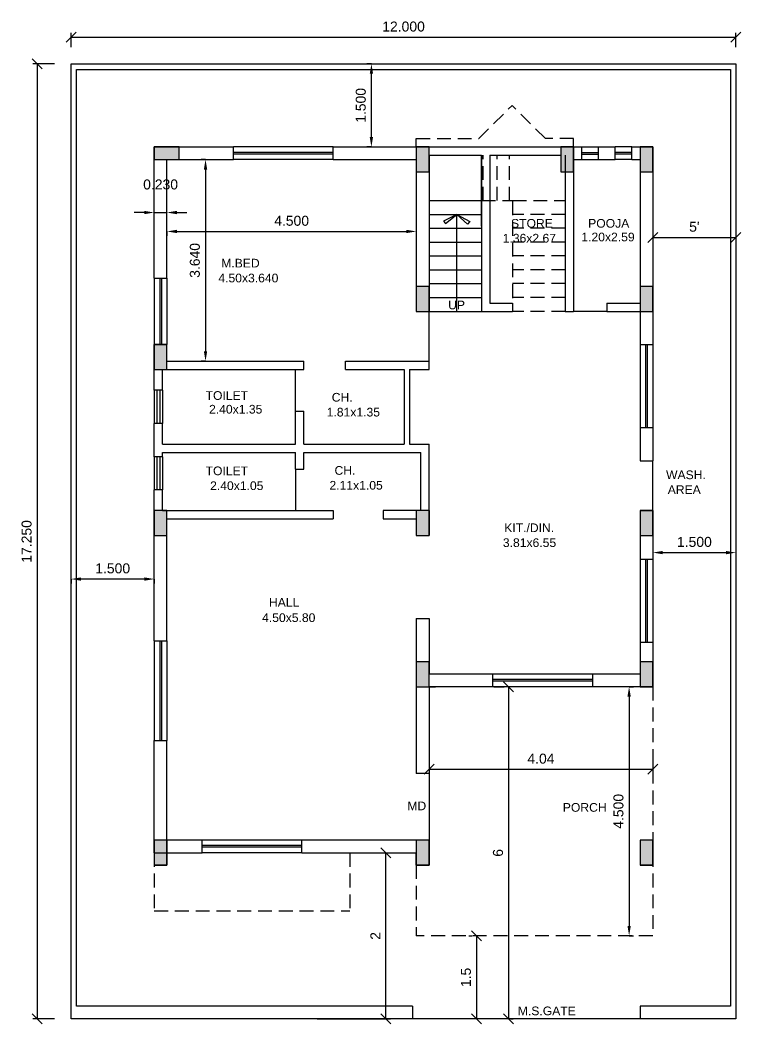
# Model space of a CAD drawing. Extents: x 1918.3 to 1967.4, y 1113.5 to 1131.6.
# Drawn here: x 1918.29 to 1931.3, y 1113.46 to 1131.59 of the extents above; entities that cross this region are included whole.
import ezdxf

# ---------------------------------------------------------------- set-up
doc = ezdxf.new("R2010")
doc.units = 0
doc.linetypes.add('DASH2', pattern=[0.375, 0.25, -0.125])
doc.linetypes.add('DASHED2', pattern=[0.375, 0.25, -0.125])
doc.layers.get('0').update_dxf_attribs({"linetype": 'CONTINUOUS'})
doc.layers.get('DEFPOINTS').update_dxf_attribs({"linetype": 'CONTINUOUS'})
for name, color, linetype in [('DIMENSIONS__BM_', 251, 'CONTINUOUS'), ('F', 1, 'CONTINUOUS'), ('RCC', 200, 'CONTINUOUS'), ('TEXT', 1, 'CONTINUOUS'), ('TEXT_SCH__BM_', 7, 'CONTINUOUS'), ('WIN', 5, 'CONTINUOUS')]:
    doc.layers.add(name, color=color, linetype=linetype)
doc.styles.add('AR', font='arial.ttf')
doc.styles.add('STYLE1', font='arial.ttf', dxfattribs={"height": 0.2})
doc.dimstyles.new('_BM__FOR_MM', dxfattribs={"dimtxt": 0.18, "dimasz": 0.18, "dimexe": 0.08, "dimexo": 0.3, "dimgap": 0.1, "dimtad": 1, "dimdec": 0, "dimlfac": 1000, "dimzin": 0, "dimtxsty": 'AR', "dimcen": 0.09, "dimclrd": 256, "dimclre": 256, "dimclrt": 4, "dimazin": 3, "dimtfac": 1, "dimtdec": 0, "dimtmove": 0, "dimatfit": 3, "dimtolj": 1, "dimtzin": 0})
doc.dimstyles.new('COPY_OF__BM__FOR_MM', dxfattribs={"dimtxt": 0.18, "dimasz": 0.18, "dimexe": 0.08, "dimexo": 0.3, "dimgap": 0.1, "dimtad": 1, "dimdec": 3, "dimzin": 0, "dimtxsty": 'AR', "dimcen": 0.09, "dimclrd": 256, "dimclre": 256, "dimclrt": 4, "dimazin": 3, "dimtfac": 1, "dimtdec": 3, "dimtmove": 0, "dimatfit": 3, "dimtolj": 1, "dimtzin": 0})

# ---------------------------------------------------------------- blocks, each defined once
blk = doc.blocks.new('_OBLIQUE')
at = {"color": 0, "linetype": 'BYBLOCK'}
blk.add_line((-0.5, -0.5), (0.5, 0.5), dxfattribs=at)
blk = doc.blocks.new('*D57')
at = {"layer": 'DEFPOINTS', "color": 0}
for p in [(1931.215, 1131.28), (1919.215, 1130.799), (1931.215, 1130.799)]:
    blk.add_point(p, dxfattribs=at)
at = {"layer": 'TEXT_SCH__BM_'}
for p, q in [((1919.215, 1131.099), (1919.215, 1131.36)), ((1931.215, 1131.099), (1931.215, 1131.36)), ((1919.215, 1131.28), (1931.215, 1131.28))]:
    blk.add_line(p, q, dxfattribs=at)
at = {"layer": 'TEXT_SCH__BM_', "xscale": 0.18, "yscale": 0.18, "zscale": 0.18, "rotation": 180}
blk.add_blockref('_OBLIQUE', (1919.215, 1131.28), dxfattribs=at)
at = {"layer": 'TEXT_SCH__BM_', "xscale": 0.18, "yscale": 0.18, "zscale": 0.18}
blk.add_blockref('_OBLIQUE', (1931.215, 1131.28), dxfattribs=at)
at = {"layer": 'TEXT_SCH__BM_', "color": 7, "insert": (1925.215, 1131.472), "char_height": 0.18, "attachment_point": 5, "style": 'AR'}
blk.add_mtext('\\A1;12.000', dxfattribs=at)
blk = doc.blocks.new('*D58')
at = {"layer": 'DEFPOINTS', "color": 0}
for p in [(1919.215, 1130.799), (1918.604, 1113.549), (1919.215, 1113.549)]:
    blk.add_point(p, dxfattribs=at)
at = {"layer": 'TEXT_SCH__BM_'}
for p, q in [((1918.915, 1130.799), (1918.524, 1130.799)), ((1918.604, 1130.799), (1918.604, 1113.549)), ((1918.915, 1113.549), (1918.524, 1113.549))]:
    blk.add_line(p, q, dxfattribs=at)
at = {"layer": 'TEXT_SCH__BM_', "xscale": 0.18, "yscale": 0.18, "zscale": 0.18}
for p, rotation in [((1918.604, 1130.799), 90), ((1918.604, 1113.549), 270)]:
    blk.add_blockref('_OBLIQUE', p, dxfattribs=dict(at, rotation=rotation))
at = {"layer": 'TEXT_SCH__BM_', "color": 7, "insert": (1918.412, 1122.174), "char_height": 0.18, "attachment_point": 5, "rotation": 90, "style": 'AR'}
blk.add_mtext('\\A1;17.250', dxfattribs=at)
blk = doc.blocks.new('*D44')
at = {"layer": 'DEFPOINTS', "color": 0}
for p in [(1929.715, 1127.664), (1931.215, 1127.664), (1931.215, 1127.664)]:
    blk.add_point(p, dxfattribs=at)
at = {"layer": 'TEXT_SCH__BM_'}
for p, q in [((1929.715, 1127.964), (1929.715, 1127.744)), ((1931.215, 1127.964), (1931.215, 1127.744)), ((1929.715, 1127.664), (1931.215, 1127.664))]:
    blk.add_line(p, q, dxfattribs=at)
at = {"layer": 'TEXT_SCH__BM_', "xscale": 0.18, "yscale": 0.18, "zscale": 0.18, "rotation": 180}
blk.add_blockref('_OBLIQUE', (1929.715, 1127.664), dxfattribs=at)
at = {"layer": 'TEXT_SCH__BM_', "xscale": 0.18, "yscale": 0.18, "zscale": 0.18}
blk.add_blockref('_OBLIQUE', (1931.215, 1127.664), dxfattribs=at)
at = {"layer": 'TEXT_SCH__BM_', "color": 7, "insert": (1930.465, 1127.856), "char_height": 0.18, "attachment_point": 5, "style": 'AR'}
blk.add_mtext("\\A1;5'", dxfattribs=at)
blk = doc.blocks.new('*D45')
at = {"layer": 'DEFPOINTS', "color": 0}
for p in [(1923.638, 1116.549), (1924.897, 1116.549), (1923.354, 1113.549)]:
    blk.add_point(p, dxfattribs=at)
at = {"layer": 'TEXT_SCH__BM_'}
for p, q in [((1923.938, 1116.549), (1924.977, 1116.549)), ((1924.897, 1113.549), (1924.897, 1116.549)), ((1923.654, 1113.549), (1924.977, 1113.549))]:
    blk.add_line(p, q, dxfattribs=at)
at = {"layer": 'TEXT_SCH__BM_', "xscale": 0.18, "yscale": 0.18, "zscale": 0.18}
for p, rotation in [((1924.897, 1116.549), 90), ((1924.897, 1113.549), 270)]:
    blk.add_blockref('_OBLIQUE', p, dxfattribs=dict(at, rotation=rotation))
at = {"layer": 'TEXT_SCH__BM_', "color": 7, "insert": (1924.707, 1115.049), "char_height": 0.18, "attachment_point": 5, "rotation": 90, "style": 'AR'}
blk.add_mtext('\\A1;2', dxfattribs=at)
blk = doc.blocks.new('*D46')
at = {"layer": 'DEFPOINTS', "color": 0}
for p in [(1926.691, 1115.049), (1926.391, 1113.549), (1926.533, 1113.549)]:
    blk.add_point(p, dxfattribs=at)
at = {"layer": 'TEXT_SCH__BM_'}
for p, q in [((1926.391, 1115.049), (1926.453, 1115.049)), ((1926.533, 1115.049), (1926.533, 1113.549)), ((1926.691, 1113.549), (1926.613, 1113.549))]:
    blk.add_line(p, q, dxfattribs=at)
at = {"layer": 'TEXT_SCH__BM_', "xscale": 0.18, "yscale": 0.18, "zscale": 0.18}
for p, rotation in [((1926.533, 1115.049), 90), ((1926.533, 1113.549), 270)]:
    blk.add_blockref('_OBLIQUE', p, dxfattribs=dict(at, rotation=rotation))
at = {"layer": 'TEXT_SCH__BM_', "color": 7, "insert": (1926.342, 1114.299), "char_height": 0.18, "attachment_point": 5, "rotation": 90, "style": 'AR'}
blk.add_mtext('\\A1;{\\fArial TUR|b0|i0|c162|p34;1}.{\\fArial TUR|b0|i0|c162|p34;5}', dxfattribs=at)
blk = doc.blocks.new('*D47')
at = {"layer": 'DEFPOINTS', "color": 0}
for p in [(1927.145, 1119.549), (1926.845, 1113.549), (1927.112, 1113.549)]:
    blk.add_point(p, dxfattribs=at)
at = {"layer": 'TEXT_SCH__BM_'}
for p, q in [((1926.845, 1119.549), (1927.032, 1119.549)), ((1927.112, 1119.549), (1927.112, 1113.549)), ((1927.145, 1113.549), (1927.192, 1113.549))]:
    blk.add_line(p, q, dxfattribs=at)
at = {"layer": 'TEXT_SCH__BM_', "xscale": 0.18, "yscale": 0.18, "zscale": 0.18}
for p, rotation in [((1927.112, 1119.549), 90), ((1927.112, 1113.549), 270)]:
    blk.add_blockref('_OBLIQUE', p, dxfattribs=dict(at, rotation=rotation))
at = {"layer": 'TEXT_SCH__BM_', "color": 7, "insert": (1926.92, 1116.549), "char_height": 0.18, "attachment_point": 5, "rotation": 90, "style": 'AR'}
blk.add_mtext('\\A1;6', dxfattribs=at)
blk = doc.blocks.new('*D48')
at = {"layer": 'DEFPOINTS', "color": 0}
for p in [(1925.675, 1118.674), (1929.715, 1118.674), (1929.715, 1118.058)]:
    blk.add_point(p, dxfattribs=at)
at = {"layer": 'TEXT_SCH__BM_'}
for p, q in [((1925.675, 1118.374), (1925.675, 1117.978)), ((1929.715, 1118.374), (1929.715, 1117.978)), ((1925.675, 1118.058), (1929.715, 1118.058))]:
    blk.add_line(p, q, dxfattribs=at)
at = {"layer": 'TEXT_SCH__BM_', "xscale": 0.18, "yscale": 0.18, "zscale": 0.18, "rotation": 180}
blk.add_blockref('_OBLIQUE', (1925.675, 1118.058), dxfattribs=at)
at = {"layer": 'TEXT_SCH__BM_', "xscale": 0.18, "yscale": 0.18, "zscale": 0.18}
blk.add_blockref('_OBLIQUE', (1929.715, 1118.058), dxfattribs=at)
at = {"layer": 'TEXT_SCH__BM_', "color": 7, "insert": (1927.695, 1118.25), "char_height": 0.18, "attachment_point": 5, "style": 'AR'}
blk.add_mtext('\\A1;4.04', dxfattribs=at)
blk = doc.blocks.new('*D82')
at = {"layer": 'DEFPOINTS', "color": 0}
for p in [(1920.945, 1127.854), (1925.445, 1127.854), (1925.445, 1127.772)]:
    blk.add_point(p, dxfattribs=at)
at = {"layer": 'DIMENSIONS__BM_'}
for p, q in [((1920.945, 1127.772), (1920.945, 1127.692)), ((1921.125, 1127.772), (1925.265, 1127.772)), ((1925.445, 1127.772), (1925.445, 1127.692))]:
    blk.add_line(p, q, dxfattribs=at)
for points in [[(1921.125, 1127.802), (1921.125, 1127.742), (1920.945, 1127.772)], [(1925.265, 1127.802), (1925.265, 1127.742), (1925.445, 1127.772)]]:
    blk.add_solid(points, dxfattribs=at)
at = {"layer": 'DIMENSIONS__BM_', "color": 4, "insert": (1923.195, 1127.964), "char_height": 0.18, "attachment_point": 5, "style": 'AR'}
blk.add_mtext('\\A1;4.500', dxfattribs=at)
blk = doc.blocks.new('*D83')
at = {"layer": 'DEFPOINTS', "color": 0}
for p in [(1921.821, 1129.069), (1921.641, 1125.429), (1921.821, 1125.429)]:
    blk.add_point(p, dxfattribs=at)
at = {"layer": 'DIMENSIONS__BM_'}
for p, q in [((1921.641, 1129.069), (1921.561, 1129.069)), ((1921.641, 1128.889), (1921.641, 1125.609)), ((1921.641, 1125.429), (1921.561, 1125.429))]:
    blk.add_line(p, q, dxfattribs=at)
for points in [[(1921.611, 1128.889), (1921.671, 1128.889), (1921.641, 1129.069)], [(1921.611, 1125.609), (1921.671, 1125.609), (1921.641, 1125.429)]]:
    blk.add_solid(points, dxfattribs=at)
at = {"layer": 'DIMENSIONS__BM_', "color": 4, "insert": (1921.449, 1127.249), "char_height": 0.18, "attachment_point": 5, "rotation": 90, "style": 'AR'}
blk.add_mtext('\\A1;3.640', dxfattribs=at)
blk = doc.blocks.new('*D84')
at = {"layer": 'DEFPOINTS', "color": 0}
for p in [(1920.715, 1128.114), (1920.945, 1128.114), (1920.945, 1128.114)]:
    blk.add_point(p, dxfattribs=at)
at = {"layer": 'DIMENSIONS__BM_'}
for p, q in [((1920.535, 1128.114), (1920.355, 1128.114)), ((1920.715, 1128.114), (1920.715, 1128.194)), ((1920.715, 1128.114), (1920.945, 1128.114)), ((1920.945, 1128.114), (1920.945, 1128.194)), ((1921.125, 1128.114), (1921.305, 1128.114))]:
    blk.add_line(p, q, dxfattribs=at)
for points in [[(1920.535, 1128.144), (1920.535, 1128.084), (1920.715, 1128.114)], [(1921.125, 1128.144), (1921.125, 1128.084), (1920.945, 1128.114)]]:
    blk.add_solid(points, dxfattribs=at)
at = {"layer": 'DIMENSIONS__BM_', "color": 4, "insert": (1920.83, 1128.62), "char_height": 0.18, "attachment_point": 5, "style": 'AR'}
blk.add_mtext('\\A1;0.230', dxfattribs=at)
blk = doc.blocks.new('*D59')
at = {"layer": 'DEFPOINTS', "color": 0}
for p in [(1929.012, 1119.549), (1929.012, 1115.049), (1929.287, 1115.049)]:
    blk.add_point(p, dxfattribs=at)
at = {"layer": 'DIMENSIONS__BM_'}
for p, q in [((1929.287, 1119.549), (1929.367, 1119.549)), ((1929.287, 1119.369), (1929.287, 1115.229)), ((1929.287, 1115.049), (1929.367, 1115.049))]:
    blk.add_line(p, q, dxfattribs=at)
for points in [[(1929.257, 1119.369), (1929.317, 1119.369), (1929.287, 1119.549)], [(1929.257, 1115.229), (1929.317, 1115.229), (1929.287, 1115.049)]]:
    blk.add_solid(points, dxfattribs=at)
at = {"layer": 'DIMENSIONS__BM_', "color": 4, "insert": (1929.095, 1117.299), "char_height": 0.18, "attachment_point": 5, "rotation": 90, "style": 'AR'}
blk.add_mtext('\\A1;4.500', dxfattribs=at)
blk = doc.blocks.new('*D60')
at = {"layer": 'DEFPOINTS', "color": 0}
for p in [(1919.215, 1121.665), (1920.715, 1121.665), (1919.215, 1121.494)]:
    blk.add_point(p, dxfattribs=at)
at = {"layer": 'DIMENSIONS__BM_'}
for p, q in [((1919.215, 1121.494), (1919.215, 1121.414)), ((1920.535, 1121.494), (1919.395, 1121.494)), ((1920.715, 1121.494), (1920.715, 1121.414))]:
    blk.add_line(p, q, dxfattribs=at)
for points in [[(1919.395, 1121.524), (1919.395, 1121.464), (1919.215, 1121.494)], [(1920.535, 1121.524), (1920.535, 1121.464), (1920.715, 1121.494)]]:
    blk.add_solid(points, dxfattribs=at)
at = {"layer": 'DIMENSIONS__BM_', "color": 4, "insert": (1919.965, 1121.686), "char_height": 0.18, "attachment_point": 5, "style": 'AR'}
blk.add_mtext('\\A1;1.500', dxfattribs=at)
blk = doc.blocks.new('*D61')
at = {"layer": 'DEFPOINTS', "color": 0}
for p in [(1929.715, 1122.02), (1931.215, 1122.02), (1931.215, 1121.972)]:
    blk.add_point(p, dxfattribs=at)
at = {"layer": 'DIMENSIONS__BM_'}
for p, q in [((1929.715, 1121.972), (1929.715, 1121.892)), ((1929.895, 1121.972), (1931.035, 1121.972)), ((1931.215, 1121.972), (1931.215, 1121.892))]:
    blk.add_line(p, q, dxfattribs=at)
for points in [[(1929.895, 1122.002), (1929.895, 1121.942), (1929.715, 1121.972)], [(1931.035, 1122.002), (1931.035, 1121.942), (1931.215, 1121.972)]]:
    blk.add_solid(points, dxfattribs=at)
at = {"layer": 'DIMENSIONS__BM_', "color": 4, "insert": (1930.465, 1122.164), "char_height": 0.18, "attachment_point": 5, "style": 'AR'}
blk.add_mtext('\\A1;1.500', dxfattribs=at)
blk = doc.blocks.new('*D73')
at = {"layer": 'DEFPOINTS', "color": 0}
for p in [(1924.635, 1130.799), (1924.771, 1130.799), (1924.771, 1129.299)]:
    blk.add_point(p, dxfattribs=at)
at = {"layer": 'DIMENSIONS__BM_'}
for p, q in [((1924.635, 1130.799), (1924.555, 1130.799)), ((1924.635, 1129.479), (1924.635, 1130.619)), ((1924.635, 1129.299), (1924.555, 1129.299))]:
    blk.add_line(p, q, dxfattribs=at)
for points in [[(1924.605, 1130.619), (1924.665, 1130.619), (1924.635, 1130.799)], [(1924.605, 1129.479), (1924.665, 1129.479), (1924.635, 1129.299)]]:
    blk.add_solid(points, dxfattribs=at)
at = {"layer": 'DIMENSIONS__BM_', "color": 4, "insert": (1924.444, 1130.049), "char_height": 0.18, "attachment_point": 5, "rotation": 90, "style": 'AR'}
blk.add_mtext('\\A1;1.500', dxfattribs=at)

msp = doc.modelspace()

# ---------------------------------------------------------------- hatches: boundary and pattern name
at = {"layer": 'RCC'}
for points in [[(1921.1648, 1129.0693), (1921.1648, 1129.2993), (1920.7148, 1129.2993), (1920.7148, 1129.0693)], [(1925.6748, 1129.2993), (1925.4448, 1129.2993), (1925.4448, 1128.8493), (1925.6748, 1128.8493)], [(1928.2848, 1129.2993), (1928.0548, 1129.2993), (1928.0548, 1128.8493), (1928.2848, 1128.8493)], [(1929.7148, 1129.2993), (1929.4848, 1129.2993), (1929.4848, 1128.8493), (1929.7148, 1128.8493)], [(1925.6748, 1126.7793), (1925.4448, 1126.7793), (1925.4448, 1126.3293), (1925.6748, 1126.3293)], [(1929.7148, 1126.7793), (1929.4848, 1126.7793), (1929.4848, 1126.3293), (1929.7148, 1126.3293)], [(1920.9448, 1125.7293), (1920.7148, 1125.7293), (1920.7148, 1125.2793), (1920.9448, 1125.2793)], [(1920.9448, 1122.7293), (1920.7148, 1122.7293), (1920.7148, 1122.2793), (1920.9448, 1122.2793)], [(1925.6748, 1122.7293), (1925.4448, 1122.7293), (1925.4448, 1122.2793), (1925.6748, 1122.2793)], [(1929.7148, 1122.7293), (1929.4848, 1122.7293), (1929.4848, 1122.2793), (1929.7148, 1122.2793)], [(1925.6748, 1119.9993), (1925.4448, 1119.9993), (1925.4448, 1119.5493), (1925.6748, 1119.5493)], [(1929.7148, 1119.9993), (1929.4848, 1119.9993), (1929.4848, 1119.5493), (1929.7148, 1119.5493)], [(1920.9448, 1116.7793), (1920.7148, 1116.7793), (1920.7148, 1116.3293), (1920.9448, 1116.3293)], [(1925.6748, 1116.7793), (1925.4448, 1116.7793), (1925.4448, 1116.3293), (1925.6748, 1116.3293)], [(1929.7148, 1116.7793), (1929.4848, 1116.7793), (1929.4848, 1116.3293), (1929.7148, 1116.3293)]]:
    msp.add_hatch(color=256, dxfattribs=at).paths.add_polyline_path(points)

# ---------------------------------------------------------------- linework, layer by layer
at = {"layer": 'F', "linetype": 'DASH2'}
for p, q in [((1926.6548, 1128.3293), (1926.6548, 1129.1493)), ((1926.9048, 1128.3293), (1926.9048, 1129.1493)), ((1927.1248, 1128.3293), (1927.1248, 1129.1493)), ((1926.6248, 1128.3293), (1927.1848, 1128.3293)), ((1927.1848, 1128.3293), (1928.1348, 1128.3293)), ((1927.1848, 1128.3193), (1927.1848, 1126.4793)), ((1928.1348, 1128.0793), (1927.1848, 1128.0793)), ((1928.1348, 1127.8293), (1927.1848, 1127.8293)), ((1928.1348, 1127.5793), (1927.1848, 1127.5793)), ((1928.1348, 1127.3293), (1927.1848, 1127.3293)), ((1928.1348, 1127.0793), (1927.1848, 1127.0793)), ((1928.1348, 1126.8293), (1927.1848, 1126.8293)), ((1928.1348, 1126.5793), (1927.1848, 1126.5793)), ((1928.1348, 1126.3293), (1927.1848, 1126.3293))]:
    msp.add_line(p, q, dxfattribs=at)
at = {"layer": 'F'}
for p, q in [((1925.6748, 1128.3293), (1926.6248, 1128.3293)), ((1925.6748, 1128.0793), (1926.6248, 1128.0793)), ((1925.6748, 1127.8293), (1926.6248, 1127.8293)), ((1925.6748, 1127.5793), (1926.6248, 1127.5793)), ((1925.6748, 1127.3293), (1926.6248, 1127.3293)), ((1925.6748, 1127.0793), (1926.6248, 1127.0793)), ((1925.6748, 1126.8293), (1926.6248, 1126.8293)), ((1925.6748, 1126.5793), (1926.6248, 1126.5793)), ((1925.6748, 1126.3293), (1926.6248, 1126.3293))]:
    msp.add_line(p, q, dxfattribs=at)
at = {"layer": 'RCC'}
for points in [[(1920.7148, 1129.2993), (1920.7148, 1129.0693), (1921.1648, 1129.0693), (1921.1648, 1129.2993), (1920.7148, 1129.2993)], [(1925.4448, 1128.8493), (1925.6748, 1128.8493), (1925.6748, 1129.2993), (1925.4448, 1129.2993), (1925.4448, 1128.8493)], [(1928.0548, 1128.8493), (1928.2848, 1128.8493), (1928.2848, 1129.2993), (1928.0548, 1129.2993), (1928.0548, 1128.8493)], [(1929.4848, 1128.8493), (1929.7148, 1128.8493), (1929.7148, 1129.2993), (1929.4848, 1129.2993), (1929.4848, 1128.8493)], [(1925.4448, 1126.3293), (1925.6748, 1126.3293), (1925.6748, 1126.7793), (1925.4448, 1126.7793), (1925.4448, 1126.3293)], [(1929.4848, 1126.3293), (1929.7148, 1126.3293), (1929.7148, 1126.7793), (1929.4848, 1126.7793), (1929.4848, 1126.3293)], [(1920.7148, 1125.2793), (1920.9448, 1125.2793), (1920.9448, 1125.7293), (1920.7148, 1125.7293), (1920.7148, 1125.2793)], [(1920.7148, 1122.2793), (1920.9448, 1122.2793), (1920.9448, 1122.7293), (1920.7148, 1122.7293), (1920.7148, 1122.2793)], [(1925.4448, 1122.2793), (1925.6748, 1122.2793), (1925.6748, 1122.7293), (1925.4448, 1122.7293), (1925.4448, 1122.2793)], [(1929.4848, 1122.2793), (1929.7148, 1122.2793), (1929.7148, 1122.7293), (1929.4848, 1122.7293), (1929.4848, 1122.2793)], [(1925.4448, 1119.5493), (1925.6748, 1119.5493), (1925.6748, 1119.9993), (1925.4448, 1119.9993), (1925.4448, 1119.5493)], [(1929.4848, 1119.5493), (1929.7148, 1119.5493), (1929.7148, 1119.9993), (1929.4848, 1119.9993), (1929.4848, 1119.5493)], [(1920.7148, 1116.3293), (1920.9448, 1116.3293), (1920.9448, 1116.7793), (1920.7148, 1116.7793), (1920.7148, 1116.3293)], [(1925.4448, 1116.3293), (1925.6748, 1116.3293), (1925.6748, 1116.7793), (1925.4448, 1116.7793), (1925.4448, 1116.3293)], [(1929.4848, 1116.3293), (1929.7148, 1116.3293), (1929.7148, 1116.7793), (1929.4848, 1116.7793), (1929.4848, 1116.3293)]]:
    msp.add_lwpolyline(points, dxfattribs=at)
at = {"layer": 'TEXT_SCH__BM_'}
for p, q in [((1919.2148, 1113.5493), (1919.2148, 1130.7993)), ((1919.2148, 1130.7993), (1931.2148, 1130.7993)), ((1931.2148, 1130.7993), (1931.2148, 1113.5493)), ((1919.3148, 1113.7793), (1919.3148, 1130.6993)), ((1919.3148, 1130.6993), (1931.1148, 1130.6993)), ((1931.1148, 1130.6993), (1931.1148, 1113.7793)), ((1920.7148, 1126.9293), (1920.7148, 1129.2993)), ((1920.7148, 1129.2993), (1922.1448, 1129.2993)), ((1922.1448, 1129.0693), (1922.1448, 1129.2993)), ((1923.9448, 1129.2993), (1928.4348, 1129.2993)), ((1923.9448, 1129.0693), (1923.9448, 1129.2993)), ((1925.4448, 1129.2993), (1925.4448, 1126.3293)), ((1928.2848, 1129.2993), (1928.2848, 1126.3293)), ((1928.4348, 1129.0693), (1928.4348, 1129.2993)), ((1928.7348, 1129.2993), (1929.0348, 1129.2993)), ((1928.7348, 1129.0693), (1928.7348, 1129.2993)), ((1929.0348, 1129.0693), (1929.0348, 1129.2993)), ((1929.3348, 1129.2993), (1929.7148, 1129.2993)), ((1929.3348, 1129.0693), (1929.3348, 1129.2993)), ((1929.7148, 1129.2993), (1929.4848, 1129.2993)), ((1929.7148, 1129.2993), (1929.7148, 1125.7293)), ((1920.9448, 1126.9293), (1920.9448, 1129.0693)), ((1920.9448, 1129.0693), (1922.1448, 1129.0693)), ((1923.9448, 1129.0693), (1925.4448, 1129.0693)), ((1925.6748, 1129.1493), (1925.6748, 1126.3293)), ((1925.6748, 1129.1493), (1926.6248, 1129.1493)), ((1926.6248, 1129.1493), (1926.6248, 1126.3293)), ((1926.6248, 1127.8693), (1926.6248, 1129.1493)), ((1926.6248, 1129.1493), (1926.6248, 1126.3293)), ((1926.6248, 1127.8693), (1926.6248, 1129.1493)), ((1926.7748, 1129.1493), (1926.7748, 1126.4793)), ((1926.7748, 1129.1493), (1926.7748, 1126.4793)), ((1926.7748, 1129.1493), (1928.0548, 1129.1493)), ((1928.1348, 1129.1493), (1928.1348, 1126.3293)), ((1928.2848, 1129.0693), (1928.4348, 1129.0693)), ((1928.7348, 1129.0693), (1929.0348, 1129.0693)), ((1929.3348, 1129.0693), (1929.4848, 1129.0693)), ((1929.4848, 1129.0693), (1929.4848, 1126.4793)), ((1926.1748, 1128.0793), (1925.9391, 1127.956)), ((1926.1748, 1128.0793), (1925.9391, 1127.956)), ((1925.9699, 1127.9141), (1926.1748, 1128.0793)), ((1925.9699, 1127.9141), (1926.1748, 1128.0793)), ((1926.1748, 1126.3293), (1926.1748, 1128.0793)), ((1926.1748, 1128.0793), (1926.4094, 1127.9504)), ((1926.3702, 1127.9057), (1926.1748, 1128.0793)), ((1926.1748, 1126.3293), (1926.1748, 1128.0793)), ((1926.1748, 1128.0793), (1926.4094, 1127.9504)), ((1926.3702, 1127.9057), (1926.1748, 1128.0793)), ((1925.9391, 1127.956), (1925.9699, 1127.9141)), ((1926.4094, 1127.9504), (1926.3702, 1127.9057)), ((1926.4094, 1127.9504), (1926.3702, 1127.9057)), ((1920.7148, 1126.9293), (1920.9448, 1126.9293)), ((1920.7148, 1126.9293), (1920.9448, 1126.9293)), ((1926.7748, 1126.4793), (1927.1848, 1126.4793)), ((1926.7748, 1126.4793), (1927.1848, 1126.4793)), ((1927.1848, 1126.4793), (1927.1848, 1126.3293)), ((1927.1848, 1126.4793), (1927.1848, 1126.3293)), ((1928.1348, 1126.4793), (1928.1348, 1126.3293)), ((1928.8848, 1126.4793), (1929.4848, 1126.4793)), ((1928.8848, 1126.4793), (1928.8848, 1126.3293)), ((1925.4448, 1126.3293), (1925.6748, 1126.3293)), ((1926.6248, 1126.3293), (1927.1848, 1126.3293)), ((1926.6248, 1126.3293), (1927.1848, 1126.3293)), ((1928.1348, 1126.3293), (1928.2848, 1126.3293)), ((1928.8848, 1126.3293), (1929.4848, 1126.3293)), ((1929.4848, 1126.3293), (1929.4848, 1125.7293)), ((1920.7148, 1124.9043), (1920.7148, 1125.7293)), ((1920.7148, 1125.7293), (1920.9448, 1125.7293)), ((1920.9448, 1125.7293), (1920.7148, 1125.7293)), ((1920.9448, 1125.4293), (1920.9448, 1125.7293)), ((1929.4848, 1125.7293), (1929.7148, 1125.7293)), ((1920.9448, 1125.4293), (1923.4148, 1125.4293)), ((1923.4148, 1125.2793), (1923.4148, 1125.4293)), ((1924.1648, 1125.2793), (1924.1648, 1125.4293)), ((1924.1648, 1125.4293), (1925.6748, 1125.4293)), ((1925.6748, 1125.2793), (1925.6748, 1125.4293)), ((1920.8648, 1124.9043), (1920.8648, 1125.2793)), ((1920.8648, 1125.2793), (1923.4148, 1125.2793)), ((1924.1648, 1125.2793), (1925.2248, 1125.2793)), ((1925.2248, 1125.2793), (1925.2248, 1123.9293)), ((1925.3248, 1125.2793), (1925.6748, 1125.2793)), ((1925.3248, 1125.2793), (1925.3248, 1123.9293)), ((1920.8648, 1124.9043), (1920.7148, 1124.9043)), ((1923.2648, 1123.9293), (1923.2648, 1124.5293)), ((1923.2648, 1124.5293), (1923.4148, 1124.5293)), ((1923.4148, 1123.9293), (1923.4148, 1124.5293)), ((1920.7148, 1123.7043), (1920.7148, 1124.3043)), ((1920.8648, 1124.3043), (1920.7148, 1124.3043)), ((1920.8648, 1123.9293), (1920.8648, 1124.3043)), ((1929.4848, 1124.2293), (1929.4848, 1123.6293)), ((1929.4848, 1124.2293), (1929.7148, 1124.2293)), ((1929.7148, 1124.2293), (1929.7148, 1123.6293)), ((1920.8648, 1123.9293), (1923.2648, 1123.9293)), ((1923.4148, 1123.9293), (1925.2248, 1123.9293)), ((1925.3248, 1123.9293), (1925.6748, 1123.9293)), ((1925.6748, 1123.7793), (1925.6748, 1123.9293)), ((1920.8648, 1123.7043), (1920.8648, 1123.7793)), ((1920.8648, 1123.7793), (1923.2648, 1123.7793)), ((1923.2648, 1123.4793), (1923.2648, 1123.7793)), ((1923.4148, 1123.4793), (1923.4148, 1123.7793)), ((1923.4148, 1123.7793), (1925.5248, 1123.7793)), ((1925.5248, 1122.7293), (1925.5248, 1123.7793)), ((1925.6748, 1122.7293), (1925.6748, 1123.7793)), ((1920.8648, 1123.7043), (1920.7148, 1123.7043)), ((1923.4148, 1123.4793), (1923.4148, 1123.6293)), ((1929.4848, 1123.6293), (1929.7148, 1123.6293)), ((1923.2648, 1123.4793), (1923.4148, 1123.4793)), ((1920.7148, 1120.3793), (1920.7148, 1123.1043)), ((1920.8648, 1123.1043), (1920.7148, 1123.1043)), ((1920.8648, 1122.7293), (1920.8648, 1123.1043)), ((1920.9448, 1122.7293), (1920.7148, 1122.7293)), ((1920.8648, 1122.7293), (1923.9448, 1122.7293)), ((1923.9448, 1122.7293), (1923.9448, 1122.5793)), ((1925.5248, 1122.7293), (1924.8448, 1122.7293)), ((1924.8448, 1122.7293), (1924.8448, 1122.5793)), ((1925.6748, 1122.7293), (1925.4448, 1122.7293)), ((1925.6748, 1122.7293), (1925.6748, 1122.2793)), ((1929.4848, 1122.7293), (1929.4848, 1121.8543)), ((1929.4848, 1122.7293), (1929.7148, 1122.7293)), ((1929.7148, 1122.7293), (1929.7148, 1121.8543)), ((1920.9448, 1120.3793), (1920.9448, 1122.5793)), ((1920.9448, 1122.5793), (1923.9448, 1122.5793)), ((1924.8448, 1122.5793), (1925.4448, 1122.5793)), ((1925.4448, 1122.5793), (1925.4448, 1122.2793)), ((1925.4448, 1122.2793), (1925.6748, 1122.2793)), ((1929.4848, 1122.2793), (1929.7148, 1122.2793)), ((1929.4848, 1121.8543), (1929.7148, 1121.8543)), ((1925.4448, 1120.7793), (1925.6748, 1120.7793)), ((1925.4448, 1120.7793), (1925.4448, 1117.9793)), ((1925.6748, 1120.7793), (1925.6748, 1119.7793)), ((1920.7148, 1120.3793), (1920.9448, 1120.3793)), ((1929.4848, 1120.3543), (1929.4848, 1119.7793)), ((1929.4848, 1120.3543), (1929.7148, 1120.3543)), ((1929.7148, 1120.3543), (1929.7148, 1119.5493)), ((1926.8298, 1119.7793), (1925.6748, 1119.7793)), ((1926.8298, 1119.5493), (1926.8298, 1119.7793)), ((1929.4848, 1119.7793), (1928.6298, 1119.7793)), ((1928.6298, 1119.5493), (1928.6298, 1119.7793)), ((1925.5598, 1119.5493), (1925.7898, 1119.5493)), ((1926.8298, 1119.5493), (1925.6748, 1119.5493)), ((1925.6748, 1119.5493), (1925.6748, 1117.9793)), ((1929.7148, 1119.5493), (1928.6298, 1119.5493)), ((1929.4848, 1119.5493), (1929.7148, 1119.5493)), ((1920.7148, 1116.5493), (1920.7148, 1118.5793)), ((1920.7148, 1118.5793), (1920.9448, 1118.5793)), ((1920.9448, 1116.7793), (1920.9448, 1118.5793)), ((1925.6748, 1117.9793), (1925.4448, 1117.9793)), ((1920.9448, 1116.7793), (1920.7148, 1116.7793)), ((1920.7148, 1116.7793), (1920.7148, 1116.3293)), ((1921.5798, 1116.7793), (1920.9448, 1116.7793)), ((1920.9448, 1116.7793), (1920.9448, 1116.3293)), ((1921.5798, 1116.5493), (1921.5798, 1116.7793)), ((1925.6748, 1116.7793), (1923.3798, 1116.7793)), ((1923.3798, 1116.5493), (1923.3798, 1116.7793)), ((1925.6748, 1116.7793), (1925.4448, 1116.7793)), ((1925.4448, 1116.7793), (1925.4448, 1116.3293)), ((1925.6748, 1116.7793), (1925.6748, 1116.3293)), ((1925.6748, 1116.7793), (1925.6748, 1116.3293)), ((1929.7148, 1116.7793), (1929.4848, 1116.7793)), ((1929.4848, 1116.7793), (1929.4848, 1116.3293)), ((1929.7148, 1116.7793), (1929.7148, 1116.3293)), ((1920.7148, 1116.5493), (1921.5798, 1116.5493)), ((1923.3798, 1116.5493), (1925.4448, 1116.5493)), ((1925.4448, 1116.3293), (1925.4448, 1116.5493)), ((1920.9448, 1116.3293), (1920.7148, 1116.3293)), ((1925.6748, 1116.3293), (1925.4448, 1116.3293)), ((1925.6748, 1116.3293), (1925.4448, 1116.3293)), ((1929.7148, 1116.3293), (1929.4848, 1116.3293)), ((1925.3748, 1113.7793), (1919.3148, 1113.7793)), ((1925.3748, 1113.7793), (1925.3748, 1113.5493)), ((1931.1148, 1113.7793), (1929.4848, 1113.7793)), ((1929.4848, 1113.7793), (1929.4848, 1113.5493))]:
    msp.add_line(p, q, dxfattribs=at)
at = {"layer": 'TEXT_SCH__BM_', "color": 5, "linetype": 'DASHED2'}
for p, q in [((1926.5748, 1129.4493), (1927.1748, 1130.0493)), ((1927.7748, 1129.4493), (1927.1748, 1130.0493)), ((1925.4448, 1129.2993), (1925.4448, 1129.4493)), ((1925.4448, 1129.4493), (1926.5748, 1129.4493)), ((1928.2848, 1129.4493), (1927.7748, 1129.4493)), ((1928.2848, 1129.2993), (1928.2848, 1129.4493)), ((1929.7148, 1119.5493), (1929.7148, 1115.0493)), ((1920.7148, 1116.5493), (1920.7148, 1115.4993)), ((1924.2448, 1116.5493), (1924.2448, 1115.4993)), ((1925.4448, 1116.3293), (1925.4448, 1115.0493)), ((1920.7148, 1115.4993), (1924.2448, 1115.4993)), ((1929.7148, 1115.0493), (1925.4448, 1115.0493))]:
    msp.add_line(p, q, dxfattribs=at)
at = {"layer": 'TEXT_SCH__BM_', "color": 132}
msp.add_lwpolyline([(1919.2148, 1130.7993), (1931.2148, 1130.7993), (1931.2148, 1113.5493), (1919.2148, 1113.5493)], close=True, dxfattribs=at)
at = {"layer": 'WIN'}
for p, q in [((1923.9448, 1129.2993), (1922.1448, 1129.2993)), ((1923.9448, 1129.1993), (1922.1448, 1129.1993)), ((1923.9448, 1129.1693), (1922.1448, 1129.1693)), ((1928.4348, 1129.2993), (1928.7348, 1129.2993)), ((1928.4348, 1129.1993), (1928.7348, 1129.1993)), ((1928.4348, 1129.1693), (1928.7348, 1129.1693)), ((1929.3348, 1129.2993), (1929.0348, 1129.2993)), ((1929.3348, 1129.1993), (1929.0348, 1129.1993)), ((1929.3348, 1129.1693), (1929.0348, 1129.1693)), ((1923.9448, 1129.0693), (1922.1448, 1129.0693)), ((1928.4348, 1129.0693), (1928.7348, 1129.0693)), ((1929.3348, 1129.0693), (1929.0348, 1129.0693)), ((1920.7148, 1126.9293), (1920.7148, 1125.7293)), ((1920.8148, 1126.9293), (1920.8148, 1125.7293)), ((1920.8448, 1126.9293), (1920.8448, 1125.7293)), ((1920.9448, 1126.9293), (1920.9448, 1125.7293)), ((1925.6748, 1125.4293), (1925.6748, 1126.3293)), ((1928.8848, 1126.3293), (1928.2848, 1126.3293)), ((1929.4848, 1125.7293), (1929.4848, 1124.2293)), ((1929.5848, 1125.7293), (1929.5848, 1124.2293)), ((1929.6148, 1125.7293), (1929.6148, 1124.2293)), ((1929.7148, 1125.7293), (1929.7148, 1124.2293)), ((1923.2648, 1124.5293), (1923.2648, 1125.2793)), ((1920.7148, 1124.9043), (1920.7148, 1124.3043)), ((1920.7648, 1124.9043), (1920.7648, 1124.3043)), ((1920.8148, 1124.9043), (1920.8148, 1124.3043)), ((1920.8648, 1124.9043), (1920.8648, 1124.3043)), ((1920.7148, 1123.7043), (1920.7148, 1123.1043)), ((1920.7648, 1123.7043), (1920.7648, 1123.1043)), ((1920.8148, 1123.7043), (1920.8148, 1123.1043)), ((1920.8648, 1123.7043), (1920.8648, 1123.1043)), ((1929.7148, 1122.7293), (1929.7148, 1123.6293)), ((1923.2648, 1123.4793), (1923.2648, 1122.7293)), ((1929.4848, 1121.8543), (1929.4848, 1120.3543)), ((1929.5848, 1121.8543), (1929.5848, 1120.3543)), ((1929.6148, 1121.8543), (1929.6148, 1120.3543)), ((1929.7148, 1121.8543), (1929.7148, 1120.3543)), ((1920.7148, 1120.3793), (1920.7148, 1118.5793)), ((1920.8148, 1120.3793), (1920.8148, 1118.5793)), ((1920.8448, 1120.3793), (1920.8448, 1118.5793)), ((1920.9448, 1120.3793), (1920.9448, 1118.5793)), ((1928.6298, 1119.7793), (1926.8298, 1119.7793)), ((1928.6298, 1119.6793), (1926.8298, 1119.6793)), ((1928.6298, 1119.6493), (1926.8298, 1119.6493)), ((1928.6298, 1119.5493), (1926.8298, 1119.5493)), ((1925.6748, 1117.9793), (1925.6748, 1116.7793)), ((1923.3798, 1116.7793), (1921.5798, 1116.7793)), ((1923.3798, 1116.6793), (1921.5798, 1116.6793)), ((1923.3798, 1116.6493), (1921.5798, 1116.6493)), ((1923.3798, 1116.5493), (1921.5798, 1116.5493)), ((1929.4848, 1113.5493), (1925.3748, 1113.5493))]:
    msp.add_line(p, q, dxfattribs=at)

# ---------------------------------------------------------------- texts
at = {"layer": 'TEXT', "color": 7, "style": 'STYLE1'}
for s, p in [('STORE', (1927.1558, 1127.8402)), ('STORE', (1927.1558, 1127.8402)), ('POOJA', (1928.5477, 1127.8402)), ('1.36x2.67', (1927.0048, 1127.5718)), ('1.20x2.59', (1928.4244, 1127.5935)), ('M.BED', (1921.9248, 1127.1212)), ('4.50x3.640', (1921.8725, 1126.8528)), ('UP', (1926.0205, 1126.3657)), ('UP', (1926.0205, 1126.3657)), ('TOILET', (1921.6424, 1124.7305)), ('CH.', (1923.9192, 1124.6988)), ('2.40x1.35', (1921.7045, 1124.483)), ('1.81x1.35', (1923.8282, 1124.4303)), ('TOILET', (1921.6424, 1123.37)), ('CH.', (1923.9692, 1123.3777)), ('WASH.', (1929.9539, 1123.2986)), ('2.40x1.05', (1921.7241, 1123.1016)), ('2.11x1.05', (1923.8782, 1123.1092)), ('AREA', (1929.9839, 1123.0301)), ('KIT./DIN.', (1927.0329, 1122.3415)), ('3.81x6.55', (1927.0081, 1122.073)), ('HALL', (1922.7862, 1120.9946)), ('4.50x5.80', (1922.6619, 1120.7184)), ('MD', (1925.2838, 1117.3187)), ('PORCH', (1928.0902, 1117.2913)), ('M.S.GATE', (1927.2779, 1113.6163))]:
    msp.add_text(s, height=0.1568, dxfattribs=at).set_placement(p)

# ---------------------------------------------------------------- dimensions: what is measured, and where the dimension line sits
at = {"layer": 'DIMENSIONS__BM_'}
for p1, p2, distance, picture, middle in [((1924.7714, 1129.2993), (1924.7714, 1130.7993), 0.136, '*D73', (1924.4435, 1130.0493)), ((1921.8208, 1129.0693), (1921.8208, 1125.4293), -0.1801, '*D83', (1921.4488, 1127.2493)), ((1920.7148, 1128.1143), (1920.9448, 1128.1143), 0, '*D84', (1920.8298, 1128.6202)), ((1920.9448, 1127.8542), (1925.4448, 1127.8542), -0.0818, '*D82', (1923.1948, 1127.9643)), ((1929.7148, 1122.02), (1931.2148, 1122.02), -0.048, '*D61', (1930.4648, 1122.1639)), ((1920.7148, 1121.6654), (1919.2148, 1121.6654), 0.1713, '*D60', (1919.9648, 1121.6861)), ((1929.0117, 1119.5493), (1929.0117, 1115.0493), 0.2752, '*D59', (1929.095, 1117.2993))]:
    dim = msp.add_aligned_dim(p1=p1, p2=p2, distance=distance, dimstyle='COPY_OF__BM__FOR_MM', dxfattribs=at)
    dim.commit()
    dim.dimension.update_dxf_attribs({"geometry": picture, "text_midpoint": middle})
at = {"layer": 'TEXT_SCH__BM_'}
dim = msp.add_linear_dim(base=(1931.2148, 1131.2798), p1=(1919.2148, 1130.7993), p2=(1931.2148, 1130.7993), dimstyle='_BM__FOR_MM', override={"dimdec": 3, "dimlfac": 1, "dimblk": 'OBLIQUE', "dimclrt": 7, "dimtdec": 3, "dimfxl": 1, "dimfxlon": 0}, dxfattribs=at)
dim.commit()
dim.dimension.update_dxf_attribs({"geometry": '*D57', "text_midpoint": (1925.2148, 1131.4717)})
dim = msp.add_linear_dim(base=(1918.6037, 1113.5493), p1=(1919.2148, 1130.7993), p2=(1919.2148, 1113.5493), angle=90, dimstyle='_BM__FOR_MM', override={"dimdec": 3, "dimlfac": 1, "dimblk": 'OBLIQUE', "dimclrt": 7, "dimtdec": 3, "dimfxl": 1, "dimfxlon": 0}, dxfattribs=at)
dim.commit()
dim.dimension.update_dxf_attribs({"geometry": '*D58', "text_midpoint": (1918.4118, 1122.1743)})
for base, p1, p2, text, picture, middle in [((1931.2148, 1127.6643), (1929.7148, 1127.6643), (1931.2148, 1127.6643), "5'", '*D44', (1930.4648, 1127.8559)), ((1929.7148, 1118.0581), (1925.6748, 1118.6738), (1929.7148, 1118.6738), '4.04', '*D48', (1927.6948, 1118.25))]:
    dim = msp.add_linear_dim(base=base, p1=p1, p2=p2, text=text, dimstyle='_BM__FOR_MM', override={"dimdec": 3, "dimlfac": 1, "dimblk": 'OBLIQUE', "dimclrt": 7, "dimtdec": 3, "dimfxl": 1, "dimfxlon": 0}, dxfattribs=at)
    dim.commit()
    dim.dimension.update_dxf_attribs({"geometry": picture, "text_midpoint": middle})
for base, p1, p2, text, picture, middle in [((1927.1124, 1113.5493), (1927.1454, 1119.5493), (1926.8454, 1113.5493), '6', '*D47', (1926.9205, 1116.5493)), ((1924.897, 1116.5493), (1923.3545, 1113.5493), (1923.6385, 1116.5493), '2', '*D45', (1924.7066, 1115.0493)), ((1926.5334, 1113.5493), (1926.6907, 1115.0493), (1926.3907, 1113.5493), '{\\fArial TUR|b0|i0|c162|p34;1}.{\\fArial TUR|b0|i0|c162|p34;5}', '*D46', (1926.3415, 1114.2993))]:
    dim = msp.add_linear_dim(base=base, p1=p1, p2=p2, angle=90, text=text, dimstyle='_BM__FOR_MM', override={"dimdec": 3, "dimlfac": 1, "dimblk": 'OBLIQUE', "dimclrt": 7, "dimtdec": 3, "dimfxl": 1, "dimfxlon": 0}, dxfattribs=at)
    dim.commit()
    dim.dimension.update_dxf_attribs({"geometry": picture, "text_midpoint": middle})

doc.saveas('drawing.dxf')
